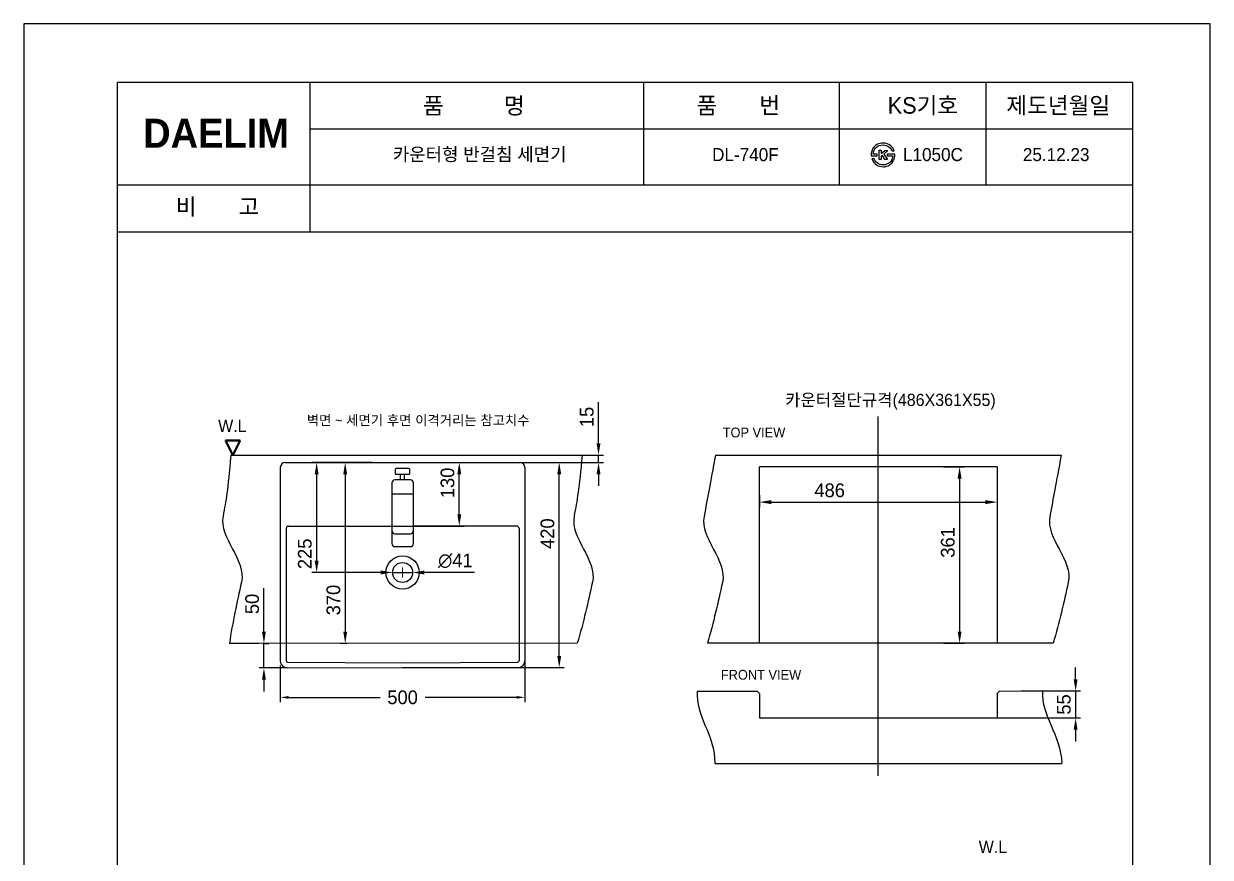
# Model space of a CAD drawing. Header units: millimetres. Extents: x 828 to 3253, y 585 to 4015.
# Drawn here: x 828 to 3253, y 2311 to 4015 of the extents above; entities that cross this region are included whole.
import ezdxf
from ezdxf.enums import TextEntityAlignment as Align
from ezdxf.lldxf.tags import DXFTag

# ---------------------------------------------------------------- set-up
doc = ezdxf.new("R2010")
doc.units = ezdxf.units.MM
doc.header["$LTSCALE"] = 0.2
for name, color, linetype in [('001', 7, 'Continuous'), ('002', 7, 'Continuous'), ('1', 2, 'CENTER'), ('3', 3, 'Continuous'), ('BU', 7, 'Continuous'), ('POINT', 7, 'Continuous'), ('TEXT', 7, 'Continuous'), ('YA', 7, 'Continuous')]:
    doc.layers.add(name, color=color, linetype=linetype)
for name, color, linetype, lineweight in [('CEN', 1, 'CENTER', 5), ('DIM', 3, 'Continuous', 15), ('LINE', 7, 'Continuous', 25), ('외형선', 4, 'Continuous', 40)]:
    doc.layers.add(name, color=color, linetype=linetype, lineweight=lineweight)
doc.styles.add('ARIAL', font='arial.ttf')
doc.styles.add('h', font='', dxfattribs={"height": 28})
doc.styles.add('스타일1', font='txt.shx', dxfattribs={"bigfont": 'ghs.shx'})
doc.styles.add('타이틀', font='H2GTRM.TTF', dxfattribs={"height": 25})
doc.styles.get('h').set_extended_font_data('Haansoft Batang')
tags = doc.linetypes.add('Amconstr', pattern=[9999, 9999, 0]).pattern_tags.tags
tags[6:7] = [DXFTag(74, 4), DXFTag(75, 0), DXFTag(340, '0'), DXFTag(46, 1.0), DXFTag(50, 0.0), DXFTag(44, 0.0), DXFTag(45, 0.0)]
tags[4:5] = [DXFTag(74, 4), DXFTag(75, 0), DXFTag(340, '0'), DXFTag(46, 1.0), DXFTag(50, 0.0), DXFTag(44, 0.0), DXFTag(45, 0.0)]
tags = doc.linetypes.add('CENTER', pattern=[50.8, 31.75, -6.35, 6.35, -6.35]).pattern_tags.tags
tags[10:11] = [DXFTag(74, 4), DXFTag(75, 0), DXFTag(340, '0'), DXFTag(46, 1.0), DXFTag(50, 0.0), DXFTag(44, 0.0), DXFTag(45, 0.0)]
tags[8:9] = [DXFTag(74, 4), DXFTag(75, 0), DXFTag(340, '0'), DXFTag(46, 1.0), DXFTag(50, 0.0), DXFTag(44, 0.0), DXFTag(45, 0.0)]
tags[6:7] = [DXFTag(74, 4), DXFTag(75, 0), DXFTag(340, '0'), DXFTag(46, 1.0), DXFTag(50, 0.0), DXFTag(44, 0.0), DXFTag(45, 0.0)]
tags[4:5] = [DXFTag(74, 4), DXFTag(75, 0), DXFTag(340, '0'), DXFTag(46, 1.0), DXFTag(50, 0.0), DXFTag(44, 0.0), DXFTag(45, 0.0)]
tags = doc.linetypes.add('PHANTOM2', pattern=[31.75, 15.875, -3.175, 3.175, -3.175, 3.175, -3.175]).pattern_tags.tags
tags[14:15] = [DXFTag(74, 4), DXFTag(75, 0), DXFTag(340, '0'), DXFTag(46, 1.0), DXFTag(50, 0.0), DXFTag(44, 0.0), DXFTag(45, 0.0)]
tags[12:13] = [DXFTag(74, 4), DXFTag(75, 0), DXFTag(340, '0'), DXFTag(46, 1.0), DXFTag(50, 0.0), DXFTag(44, 0.0), DXFTag(45, 0.0)]
tags[10:11] = [DXFTag(74, 4), DXFTag(75, 0), DXFTag(340, '0'), DXFTag(46, 1.0), DXFTag(50, 0.0), DXFTag(44, 0.0), DXFTag(45, 0.0)]
tags[8:9] = [DXFTag(74, 4), DXFTag(75, 0), DXFTag(340, '0'), DXFTag(46, 1.0), DXFTag(50, 0.0), DXFTag(44, 0.0), DXFTag(45, 0.0)]
tags[6:7] = [DXFTag(74, 4), DXFTag(75, 0), DXFTag(340, '0'), DXFTag(46, 1.0), DXFTag(50, 0.0), DXFTag(44, 0.0), DXFTag(45, 0.0)]
tags[4:5] = [DXFTag(74, 4), DXFTag(75, 0), DXFTag(340, '0'), DXFTag(46, 1.0), DXFTag(50, 0.0), DXFTag(44, 0.0), DXFTag(45, 0.0)]
doc.dimstyles.new('AM_ISO$0', dxfattribs={"dimtxt": 28, "dimasz": 24, "dimexe": 10, "dimexo": 0, "dimgap": 10, "dimtad": 1, "dimdec": 0, "dimdsep": 46, "dimtxsty": 'h', "dimcen": -5, "dimclrd": 256, "dimclre": 256, "dimclrt": 256, "dimadec": 0, "dimazin": 2, "dimtp": 0.1, "dimtm": 0.1, "dimtfac": 0.71, "dimtdec": 0, "dimtmove": 0, "dimatfit": 3, "dimfxl": 0, "dimlwd": -1, "dimlwe": -1, "dimarcsym": 0})
doc.dimstyles.new('AM_ISO$3', dxfattribs={"dimtxt": 28, "dimasz": 24, "dimexe": 10, "dimexo": 0, "dimgap": 10, "dimtad": 1, "dimdec": 0, "dimdsep": 46, "dimtxsty": 'h', "dimcen": 5, "dimclrd": 256, "dimclre": 256, "dimclrt": 256, "dimadec": 0, "dimazin": 2, "dimtp": 0.1, "dimtm": 0.1, "dimtfac": 0.71, "dimtdec": 0, "dimtmove": 0, "dimatfit": 3, "dimfxl": 0, "dimlwd": -1, "dimlwe": -1, "dimarcsym": 0})
doc.dimstyles.new('MSADIM', dxfattribs={"dimtxt": 33, "dimasz": 17, "dimexe": 10, "dimexo": 5, "dimgap": 0.09, "dimtad": 0, "dimtih": 1, "dimtoh": 1, "dimdec": 0, "dimzin": 1, "dimdsep": 46, "dimtxsty": 'ARIAL', "dimcen": 0.09, "dimadec": 0, "dimazin": 0, "dimtfac": 1, "dimtdec": 4, "dimtix": 1, "dimtmove": 0, "dimatfit": 3, "dimfxl": 0, "dimtolj": 1, "dimtzin": 1, "dimarcsym": 0})

# ---------------------------------------------------------------- blocks, each defined once
blk = doc.blocks.new('*D13')
at = {"layer": 'Defpoints', "color": 0, "linetype": 'Continuous'}
for p in [(1852.2, 2805.5), (1352.2, 2708.3), (1352.2, 2638)]:
    blk.add_point(p, dxfattribs=at)
at = {"layer": 'DIM', "color": 0, "linetype": 'Continuous', "lineweight": -2}
for p, q in [((1852.2, 2800.5), (1852.2, 2628)), ((1352.2, 2703.3), (1352.2, 2628)), ((1369.2, 2638), (1556.2, 2638)), ((1835.2, 2638), (1648.2, 2638))]:
    blk.add_line(p, q, dxfattribs=at)
at = {"layer": 'DIM', "color": 0, "linetype": 'Continuous'}
for points in [[(1369.2, 2640.8), (1369.2, 2635.2), (1352.2, 2638)], [(1835.2, 2640.8), (1835.2, 2635.2), (1852.2, 2638)]]:
    blk.add_solid(points, dxfattribs=at)
at = {"layer": 'DIM', "color": 0, "linetype": 'Continuous', "insert": (1602.2, 2638), "char_height": 28, "attachment_point": 5, "style": 'h'}
blk.add_mtext('\\A1;500', dxfattribs=at)
blk = doc.blocks.new('*D16')
at = {"layer": 'Defpoints', "color": 0}
for p in [(1318.8, 2748.3), (1318.8, 2748.3), (1366.1, 2698.3)]:
    blk.add_point(p, dxfattribs=at)
at = {"layer": 'LINE', "linetype": 'ByBlock'}
for p, q in [((1318.8, 2772.3), (1318.8, 2861.6)), ((1318.8, 2748.3), (1328.8, 2748.3)), ((1318.8, 2698.3), (1318.8, 2748.3)), ((1366.1, 2698.3), (1308.8, 2698.3)), ((1318.8, 2674.3), (1318.8, 2650.3))]:
    blk.add_line(p, q, dxfattribs=at)
at = {"layer": 'LINE'}
for points in [[(1314.8, 2772.3), (1322.8, 2772.3), (1318.8, 2748.3)], [(1314.8, 2674.3), (1322.8, 2674.3), (1318.8, 2698.3)]]:
    blk.add_solid(points, dxfattribs=at)
at = {"layer": 'LINE', "insert": (1294.8, 2829), "char_height": 28, "attachment_point": 5, "rotation": 90, "style": 'h'}
blk.add_mtext('50', dxfattribs=at)
blk = doc.blocks.new('*D17')
at = {"layer": 'Defpoints', "color": 0}
for p in [(1581.7, 2893.4), (1622.7, 2893.3)]:
    blk.add_point(p, dxfattribs=at)
at = {"layer": 'LINE', "linetype": 'ByBlock'}
for p, q in [((1557.7, 2893.4), (1533.7, 2893.5)), ((1581.7, 2893.4), (1622.7, 2893.3)), ((1749.4, 2893), (1646.7, 2893.2))]:
    blk.add_line(p, q, dxfattribs=at)
at = {"layer": 'LINE'}
for points in [[(1557.7, 2897.4), (1557.7, 2889.4), (1581.7, 2893.4)], [(1646.7, 2897.2), (1646.7, 2889.2), (1622.7, 2893.3)]]:
    blk.add_solid(points, dxfattribs=at)
at = {"layer": 'LINE', "insert": (1710.1, 2917.1), "char_height": 28, "attachment_point": 5, "rotation": 359.8822, "style": 'h'}
blk.add_mtext('∅41', dxfattribs=at)
blk = doc.blocks.new('*D19')
at = {"layer": 'Defpoints', "color": 0}
for p in [(1602.2, 3118.3), (1922.4, 3118.3), (1602.2, 2698.8)]:
    blk.add_point(p, dxfattribs=at)
at = {"layer": 'LINE', "linetype": 'ByBlock'}
for p, q in [((1602.2, 3118.3), (1932.4, 3118.3)), ((1922.4, 2722.8), (1922.4, 3094.3)), ((1602.2, 2698.8), (1932.4, 2698.8))]:
    blk.add_line(p, q, dxfattribs=at)
at = {"layer": 'LINE'}
for points in [[(1918.4, 3094.3), (1926.4, 3094.3), (1922.4, 3118.3)], [(1918.4, 2722.8), (1926.4, 2722.8), (1922.4, 2698.8)]]:
    blk.add_solid(points, dxfattribs=at)
at = {"layer": 'LINE', "insert": (1898.4, 2972.7), "char_height": 28, "attachment_point": 5, "rotation": 90, "style": 'h'}
blk.add_mtext('420', dxfattribs=at)
blk = doc.blocks.new('*D21')
at = {"layer": 'Defpoints', "color": 0}
for p in [(1418.9, 3118.3), (1718.1, 3118.3), (1418.9, 2988.3)]:
    blk.add_point(p, dxfattribs=at)
at = {"layer": 'LINE', "linetype": 'ByBlock'}
for p, q in [((1418.9, 3118.3), (1728.1, 3118.3)), ((1718.1, 3012.3), (1718.1, 3094.3)), ((1418.9, 2988.3), (1728.1, 2988.3))]:
    blk.add_line(p, q, dxfattribs=at)
at = {"layer": 'LINE'}
for points in [[(1714.1, 3094.3), (1722.1, 3094.3), (1718.1, 3118.3)], [(1714.1, 3012.3), (1722.1, 3012.3), (1718.1, 2988.3)]]:
    blk.add_solid(points, dxfattribs=at)
at = {"layer": 'LINE', "insert": (1694.1, 3076.4), "char_height": 28, "attachment_point": 5, "rotation": 90, "style": 'h'}
blk.add_mtext('130', dxfattribs=at)
blk = doc.blocks.new('*D22')
at = {"layer": 'Defpoints', "color": 0}
for p in [(1487.7, 3118.3), (1484.9, 2748.4), (1487.9, 2748.4)]:
    blk.add_point(p, dxfattribs=at)
at = {"layer": 'LINE', "linetype": 'ByBlock'}
for p, q in [((1487.7, 3118.3), (1474.9, 3118.3)), ((1484.9, 3094.3), (1484.9, 2772.4)), ((1487.9, 2748.4), (1474.9, 2748.4))]:
    blk.add_line(p, q, dxfattribs=at)
at = {"layer": 'LINE'}
for points in [[(1480.9, 3094.3), (1488.9, 3094.3), (1484.9, 3118.3)], [(1480.9, 2772.4), (1488.9, 2772.4), (1484.9, 2748.4)]]:
    blk.add_solid(points, dxfattribs=at)
at = {"layer": 'LINE', "insert": (1460.9, 2837), "char_height": 28, "attachment_point": 5, "rotation": 90, "style": 'h'}
blk.add_mtext('370', dxfattribs=at)
blk = doc.blocks.new('*D23')
at = {"layer": 'Defpoints', "color": 0}
for p in [(2866.6, 2651.1), (2866.6, 2596), (2978, 2596)]:
    blk.add_point(p, dxfattribs=at)
at = {"layer": 'LINE', "linetype": 'ByBlock'}
for p, q in [((2978, 2675.1), (2978, 2699.1)), ((2866.6, 2651.1), (2988, 2651.1)), ((2978, 2651.1), (2978, 2596)), ((2866.6, 2596), (2988, 2596)), ((2978, 2572), (2978, 2548))]:
    blk.add_line(p, q, dxfattribs=at)
at = {"layer": 'LINE'}
for points in [[(2974, 2675.1), (2982, 2675.1), (2978, 2651.1)], [(2974, 2572), (2982, 2572), (2978, 2596)]]:
    blk.add_solid(points, dxfattribs=at)
at = {"layer": 'LINE', "insert": (2954, 2623.5), "char_height": 28, "attachment_point": 5, "rotation": 90, "style": 'h'}
blk.add_mtext('55', dxfattribs=at)
blk = doc.blocks.new('*D24')
at = {"layer": 'Defpoints', "color": 0}
for p in [(2331.7, 3051.3, 9.3), (2817.7, 3051.3, 9.3), (2817.7, 3037.2)]:
    blk.add_point(p, dxfattribs=at)
at = {"layer": 'LINE', "linetype": 'ByBlock'}
for p, q in [((2331.7, 3051.3), (2331.7, 3027.2)), ((2355.7, 3037.2), (2793.7, 3037.2)), ((2817.7, 3051.3), (2817.7, 3027.2))]:
    blk.add_line(p, q, dxfattribs=at)
at = {"layer": 'LINE'}
for points in [[(2355.7, 3041.2), (2355.7, 3033.2), (2331.7, 3037.2)], [(2793.7, 3041.2), (2793.7, 3033.2), (2817.7, 3037.2)]]:
    blk.add_solid(points, dxfattribs=at)
at = {"layer": 'LINE', "insert": (2475.2, 3061.2), "char_height": 28, "attachment_point": 5, "style": 'h'}
blk.add_mtext('486', dxfattribs=at)
blk = doc.blocks.new('*D25')
at = {"layer": 'Defpoints', "color": 0}
for p in [(2707.8, 3109.4, 9.3), (2707.8, 2748.5, 9.3), (2740.8, 2748.5)]:
    blk.add_point(p, dxfattribs=at)
at = {"layer": 'LINE', "linetype": 'ByBlock'}
for p, q in [((2707.8, 3109.4), (2750.8, 3109.4)), ((2740.8, 3085.4), (2740.8, 2772.5)), ((2707.8, 2748.5), (2750.8, 2748.5))]:
    blk.add_line(p, q, dxfattribs=at)
at = {"layer": 'LINE'}
for points in [[(2736.8, 3085.4), (2744.8, 3085.4), (2740.8, 3109.4)], [(2736.8, 2772.5), (2744.8, 2772.5), (2740.8, 2748.5)]]:
    blk.add_solid(points, dxfattribs=at)
at = {"layer": 'LINE', "insert": (2716.8, 2954.8), "char_height": 28, "attachment_point": 5, "rotation": 90, "style": 'h'}
blk.add_mtext('361', dxfattribs=at)
blk = doc.blocks.new('*D27')
at = {"layer": 'Defpoints', "color": 0}
for p in [(1540.5, 3118.3), (1426.5, 2893.5), (1540.1, 2893.5)]:
    blk.add_point(p, dxfattribs=at)
at = {"layer": 'LINE', "linetype": 'ByBlock'}
for p, q in [((1540.5, 3118.3), (1416.5, 3118.3)), ((1426.5, 3094.3), (1426.5, 2917.5)), ((1540.1, 2893.5), (1416.5, 2893.5))]:
    blk.add_line(p, q, dxfattribs=at)
at = {"layer": 'LINE'}
for points in [[(1422.5, 3094.3), (1430.5, 3094.3), (1426.5, 3118.3)], [(1422.5, 2917.5), (1430.5, 2917.5), (1426.5, 2893.5)]]:
    blk.add_solid(points, dxfattribs=at)
at = {"layer": 'LINE', "insert": (1402.5, 2931.4), "char_height": 28, "attachment_point": 5, "rotation": 90, "style": 'h'}
blk.add_mtext('225', dxfattribs=at)
blk = doc.blocks.new('*D85')
at = {"layer": 'Defpoints', "color": 0}
for p in [(1932.4, 3133.3), (2002.7, 3133.3), (1932.4, 3118.3)]:
    blk.add_point(p, dxfattribs=at)
at = {"layer": 'LINE', "linetype": 'ByBlock'}
for p, q in [((2002.7, 3157.3), (2002.7, 3241.3)), ((1932.4, 3133.3), (2012.7, 3133.3)), ((2002.7, 3118.3), (2002.7, 3133.3)), ((1932.4, 3118.3), (2012.7, 3118.3)), ((2002.7, 3094.3), (2002.7, 3070.3))]:
    blk.add_line(p, q, dxfattribs=at)
at = {"layer": 'LINE'}
for points in [[(1998.7, 3157.3), (2006.7, 3157.3), (2002.7, 3133.3)], [(1998.7, 3094.3), (2006.7, 3094.3), (2002.7, 3118.3)]]:
    blk.add_solid(points, dxfattribs=at)
at = {"layer": 'LINE', "insert": (1978.7, 3211.3), "char_height": 28, "attachment_point": 5, "rotation": 90, "style": 'h'}
blk.add_mtext('15', dxfattribs=at)

msp = doc.modelspace()

# ---------------------------------------------------------------- linework, layer by layer
at = {"layer": '001', "color": 1, "linetype": 'Continuous'}
msp.add_line((2331.7, 2748.5, 9.3), (2331.7, 3109.4, 9.3), dxfattribs=at)
at = {"layer": '001', "color": 0, "linetype": 'Continuous'}
for centre, radius, start, end in [((1366.8, 2713), 14.7, 184.3548, 267.2171), ((1366.8, 2713), 2.7, 184.3548, 267.2171), ((1837.6, 2713), 2.7, 272.7829, 355.6452), ((1837.6, 2713), 14.7, 272.7829, 355.6452)]:
    msp.add_arc(centre, radius, start, end, dxfattribs=at)
at = {"layer": '002', "color": 5, "lineweight": -3}
msp.add_line((1308.5, 2748.2), (1248.2, 2748.2), dxfattribs=at)
at = {"layer": '002', "color": 6, "lineweight": -3}
for points, knots in [([(1251.2, 3133.3), (1244.7, 3059.7), (1241.3, 3041.2), (1235.2, 3008.8), (1226.6, 2962.8), (1283, 2919.2), (1272.8, 2873.5), (1263.7, 2832.5), (1254.5, 2791.4), (1248.2, 2748.3)], [0.0507572, 0.0507572, 0.0507572, 0.0507572, 0.3074757, 0.3074757, 0.3074757, 0.6718276, 0.6718276, 0.6718276, 0.9997782, 0.9997782, 0.9997782, 0.9997782]), ([(1969, 3133.3), (1963.3, 3065), (1958.8, 3040.7), (1952.8, 3008.8), (1944.2, 2962.8), (2000.6, 2919.2), (1990.4, 2873.5), (1981.3, 2832.6), (1972.1, 2791.6), (1959.4, 2748.6)], [0.0547219, 0.0547219, 0.0547219, 0.0547219, 0.3074757, 0.3074757, 0.3074757, 0.6718276, 0.6718276, 0.6718276, 0.9988906, 0.9988906, 0.9988906, 0.9988906])]:
    msp.add_open_spline(points, degree=3, knots=knots, dxfattribs=at)
at = {"layer": '002', "color": 6, "linetype": 'PHANTOM2'}
for points in [[(2241.7, 3133.3), (2230.9, 3074.5, 9.3), (2225.8, 3046.9, 9.3), (2218.5, 3008.1, 9.3), (2209.9, 2962.1, 9.3), (2266.3, 2918.6, 9.3), (2256.1, 2872.9, 9.3), (2247, 2832.1, 9.3), (2237.9, 2791.3, 9.3), (2225.3, 2748.5, 9.3)], [(2948.6, 3133.3), (2937.7, 3074.5, 9.3), (2932.6, 3046.9, 9.3), (2925.3, 3008.1, 9.3), (2916.8, 2962.1, 9.3), (2973.1, 2918.6, 9.3), (2962.9, 2872.9, 9.3), (2953.8, 2832.1, 9.3), (2944.7, 2791.3, 9.3), (2932.1, 2748.5, 9.3)]]:
    msp.add_open_spline(points, degree=3, knots=[0, 0, 0, 0, 0.3074757, 0.3074757, 0.3074757, 0.6718276, 0.6718276, 0.6718276, 0.9974625, 0.9974625, 0.9974625, 0.9974625], dxfattribs=at)
for points in [[(2204.6, 2651, 9.3), (2200.4, 2599.9, 9.3), (2240.5, 2562.6, 9.3), (2240.6, 2502.8, 9.3)], [(2910.4, 2651.2, 9.3), (2907.2, 2599.9, 9.3), (2947.3, 2562.6, 9.3), (2949.8, 2502.8, 9.3)]]:
    msp.add_open_spline(points, degree=3, dxfattribs=at)
at = {"layer": '1', "color": 2, "linetype": 'CENTER'}
msp.add_line((2574.7, 2477.3, 9.3), (2574.7, 3212.1, 9.3), dxfattribs=at)
at = {"layer": '3', "color": 6, "ltscale": 5}
msp.add_line((2204.6, 2651, 9.3), (2326.7, 2651, 9.3), dxfattribs=at)
at = {"layer": '3', "color": 1, "ltscale": 5}
for p, q in [((2326.7, 2651, 9.3), (2331.7, 2646, 9.3)), ((2331.7, 2646, 9.3), (2331.7, 2596, 9.3)), ((2822.7, 2651, 9.3), (2817.7, 2646, 9.3)), ((2817.7, 2646, 9.3), (2817.7, 2596, 9.3)), ((2817.7, 2646, 9.3), (2817.7, 2596, 9.3)), ((2331.7, 2596, 9.3), (2817.7, 2596, 9.3))]:
    msp.add_line(p, q, dxfattribs=at)
at = {"layer": '3', "color": 7, "ltscale": 5}
msp.add_line((2822.7, 2651, 9.3), (2910.4, 2651.2, 9.3), dxfattribs=at)
at = {"layer": 'BU', "color": 0, "linetype": 'Continuous'}
for p, q in [((1615.2, 3106), (1589.2, 3106)), ((1618.2, 3082.5), (1586.2, 3082.5)), ((1589.2, 3094), (1615.2, 3094)), ((1598.2, 3082.5), (1598.2, 3094)), ((1606.2, 3082.5), (1606.2, 3094)), ((1580.2, 3076.5), (1580.2, 2978.5)), ((1624.2, 2978.5), (1624.2, 3076.5)), ((1624.2, 3053.3), (1580.2, 3053.3)), ((1580.2, 2978.5), (1580.2, 2952.3)), ((1586.2, 2972.5), (1618.2, 2972.5)), ((1624.2, 2952.3), (1624.2, 2978.5)), ((1586.2, 2946.3), (1618.2, 2946.3))]:
    msp.add_line(p, q, dxfattribs=at)
for centre, radius, start, end in [((1589.2, 3104), 2, 90, 180), ((1615.2, 3104), 2, 0, 90), ((1586.2, 3076.5), 6, 90, 180), ((1589.2, 3096), 2, 180, 270), ((1615.2, 3096), 2, 270, 0), ((1618.2, 3076.5), 6, 0, 90), ((1586.2, 2978.5), 6, 180, 270), ((1618.2, 2978.5), 6, 270, 0), ((1586.2, 2952.3), 6, 180, 270), ((1618.2, 2952.3), 6, 270, 0)]:
    msp.add_arc(centre, radius, start, end, dxfattribs=at)
for points in [[(1587.2, 3104), (1587.2, 3100), (1587.2, 3096)], [(1617.2, 3096), (1617.2, 3100), (1617.2, 3104)]]:
    msp.add_open_spline(points, degree=2, dxfattribs=at)
at = {"layer": 'CEN', "color": 0}
for p, q in [((1592.2, 2893.3), (1612.2, 2893.3)), ((1602.2, 2883.3), (1602.2, 2903.3))]:
    msp.add_line(p, q, dxfattribs=at)
at = {"layer": 'LINE', "linetype": 'Amconstr'}
msp.add_line((3095.1, 727.3), (3095.1, 3895.3), dxfattribs=at)
at = {"layer": 'LINE', "color": 4}
for p, q in [((1251.2, 3133.3), (1969, 3133.3)), ((2241.7, 3133.3), (2948.6, 3133.3))]:
    msp.add_line(p, q, dxfattribs=at)
at = {"layer": 'LINE'}
for p, q in [((1352.2, 3108.3), (1352.2, 2711.9)), ((1362.2, 3118.3), (1842.2, 3118.3)), ((1852.2, 3108.3), (1852.2, 2721.9)), ((1369.2, 2988.3), (1580.2, 2988.3)), ((1835.2, 2988.3), (1624.2, 2988.3)), ((1364.2, 2983.3), (1364.1, 2712.8)), ((1840.2, 2983.3), (1840.3, 2712.8)), ((2817.7, 2596, 9.3), (2908.9, 2596, 9.3))]:
    msp.add_line(p, q, dxfattribs=at)
at = {"layer": 'LINE', "color": 1, "linetype": 'Amconstr'}
msp.add_line((2817.7, 3109.4, 9.3), (2817.7, 2748.5, 9.3), dxfattribs=at)
at = {"layer": 'LINE', "color": 6, "linetype": 'Amconstr'}
msp.add_line((2240.6, 2502.8, 9.3), (2949.8, 2502.8, 9.3), dxfattribs=at)
at = {"layer": 'LINE'}
for points in [[(1366.1, 2698.3), (1602.2, 2698.8), (1838.3, 2698.3)], [(1366.7, 2710.3), (1602.2, 2708.8), (1837.7, 2710.3)]]:
    msp.add_lwpolyline(points, dxfattribs=at)
for radius in [34, 20.5]:
    msp.add_circle((1602.2, 2893.3), radius, dxfattribs=at)
for centre, radius, start, end in [((1362.2, 3108.3), 10, 90, 179.996), ((1842.2, 3108.3), 10, 0.0042, 90), ((1369.2, 2983.3), 5, 90, 179.9943), ((1835.2, 2983.3), 5, 0.0055, 90.0002)]:
    msp.add_arc(centre, radius, start, end, dxfattribs=at)
at = {"layer": 'POINT', "color": 1}
for p, q in [((2817.7, 3109.4, 9.3), (2331.7, 3109.4, 9.3)), ((2817.7, 2748.5, 9.3), (2331.7, 2748.5, 9.3))]:
    msp.add_line(p, q, dxfattribs=at)
at = {"layer": 'POINT', "color": 6, "lineweight": -3}
msp.add_line((1959.4, 2748.6), (1248.2, 2748.3), dxfattribs=at)
at = {"layer": 'POINT', "color": 4}
msp.add_line((2932.1, 2748.5, 9.3), (2225.3, 2748.5, 9.3), dxfattribs=at)
at = {"layer": 'YA', "color": 7}
for p, q in [((3095.1, 3895.3), (1019.1, 3895.3)), ((1019.1, 2825.1), (1019.1, 3895.3)), ((1413.6, 3589.3), (1413.6, 3895.3)), ((2095.1, 3685), (2095.1, 3895)), ((2495.1, 3685), (2495.1, 3895)), ((2495.1, 3685), (2495.1, 3895)), ((2795.1, 3685), (2795.1, 3895)), ((2795.1, 3685), (2795.1, 3895)), ((3095.1, 3799.3), (1413.6, 3799.3)), ((3095.1, 3685.3), (1019.1, 3685.3)), ((3095.1, 3589.3), (1019.1, 3589.3)), ((3095.1, 3589.3), (1019.1, 3589.3)), ((1019.1, 727.3), (1019.1, 2825.1))]:
    msp.add_line(p, q, dxfattribs=at)
at = {"layer": 'YA', "color": 0}
msp.add_lwpolyline([(827.7, 584.8), (3253.2, 584.8), (3253.2, 4015.2), (827.7, 4015.2)], close=True, dxfattribs=at)
at = {"layer": 'YA', "color": 7}
msp.add_lwpolyline([(2580.8, 3749.7), (2588, 3756.3), (2593.9, 3756.3), (2585.8, 3748.8), (2593.3, 3737.6), (2588.3, 3737.6), (2582.9, 3746.1), (2580.8, 3744.3), (2580.8, 3737.6), (2576.4, 3737.6), (2576.4, 3756.5), (2580.8, 3756.5), (2580.8, 3749.7)], close=True, dxfattribs=at)
for points in [[(2560.1, 3745.2), (2560, 3748.5), (2560.3, 3751.7), (2561.2, 3754.7), (2562.2, 3757.8), (2563.6, 3760.6), (2565.6, 3763), (2567.7, 3765.5), (2570.2, 3767.5), (2573.2, 3768.9), (2576.4, 3770.4), (2580, 3771.2), (2584, 3771.2), (2590.1, 3771.1), (2595.3, 3769.4), (2599.5, 3766.1), (2603, 3763.4), (2605.6, 3759.8), (2607.4, 3755.3), (2607.4, 3755.3), (2602.7, 3755.3), (2602.7, 3755.3), (2601.8, 3758.1), (2599.8, 3760.7), (2596.9, 3763.1), (2593.2, 3766), (2589, 3767.4), (2584.4, 3767.4), (2578.8, 3767.4), (2574.1, 3765.8), (2570.4, 3762.4), (2566.6, 3759), (2564.6, 3754.4), (2564.3, 3748.7), (2564.3, 3748.7), (2572.1, 3748.7), (2572.1, 3748.7), (2572.1, 3748.7), (2572.1, 3745.2), (2572.1, 3745.2), (2572.1, 3745.2), (2560.1, 3745.2), (2560.1, 3745.2), (2560.1, 3745.2), (2560.1, 3745.2), (2560.1, 3745.2)], [(2608.5, 3748.7), (2608.6, 3745.2), (2608, 3741.8), (2606.9, 3738.6), (2605.8, 3735.5), (2604.2, 3732.7), (2602.1, 3730.4), (2600, 3728), (2597.5, 3726.2), (2594.6, 3724.9), (2591.7, 3723.5), (2588.6, 3722.8), (2585.3, 3722.8), (2579.9, 3722.8), (2575.2, 3724.1), (2571.1, 3726.7), (2566.8, 3729.4), (2563.6, 3733.4), (2561.5, 3738.7), (2561.5, 3738.7), (2565.9, 3738.7), (2565.9, 3738.7), (2567.7, 3735.2), (2569.9, 3732.5), (2572.4, 3730.6), (2576, 3727.8), (2580.3, 3726.5), (2585.3, 3726.7), (2589.7, 3726.7), (2593.7, 3728.2), (2597.3, 3731), (2601.5, 3734.5), (2603.8, 3739.2), (2604.3, 3745.2), (2604.3, 3745.2), (2593.1, 3745.2), (2593.1, 3745.2), (2593.1, 3745.2), (2593.1, 3748.7), (2593.1, 3748.7), (2593.1, 3748.7), (2608.5, 3748.7), (2608.5, 3748.7), (2608.5, 3748.7), (2608.5, 3748.7), (2608.5, 3748.7)]]:
    msp.add_open_spline(points, degree=3, knots=[0, 0, 0, 0, 1, 1, 1, 2, 2, 2, 3, 3, 3, 4, 4, 4, 5, 5, 5, 6, 6, 6, 7, 7, 7, 8, 8, 8, 9, 9, 9, 10, 10, 10, 11, 11, 11, 12, 12, 12, 13, 13, 13, 14, 14, 14, 15, 15, 15, 15], dxfattribs=at)
at = {"layer": '외형선', "linetype": 'Continuous'}
msp.add_line((1270.5, 3163.3), (1240.5, 3163.3), dxfattribs=at)
at = {"layer": '외형선', "color": 6, "linetype": 'Continuous'}
for p, q in [((1240.5, 3163.3), (1255.5, 3133.3)), ((1255.5, 3133.3), (1270.5, 3163.3))]:
    msp.add_line(p, q, dxfattribs=at)

# ---------------------------------------------------------------- texts
at = {"layer": 'DIM', "color": 0, "char_height": 33.819, "attachment_point": 1, "style": '스타일1'}
for s, insert in [('{\\fGulim|b0|i0|c129|p50;품          명}', (1644, 3864.6)), ('{\\fGulim|b0|i0|c129|p50;품       번}', (2203, 3865.1)), ('{\\fGulim|b0|i0|c129|p50;KS기호}', (2593.9, 3865.1)), ('{\\fGulim|b0|i0|c129|p50;제도년월일}', (2836.4, 3865.1)), ('{\\fGulim|b0|i0|c129|p50;비       고}', (1138.5, 3657.9))]:
    msp.add_mtext(s, dxfattribs=dict(at, insert=insert))
at = {"layer": 'DIM', "color": 0, "attachment_point": 1}
for s, insert, char_height, width, style in [('{\\fGulim|b0|i0|c129|p50;카운터형 반걸침 세면기}', (1582.2, 3761.6), 26.746, 550.695, '스타일1'), ('{\\fGulim|b0|i0|c129|p50;DL-740F}', (2234.9, 3761), 26.746, 168.306, '스타일1'), ('{\\fGulim|b0|i0|c129|p50;L1050C}', (2625.1, 3761.1), 26.746, 168.306, '스타일1'), ('{\\fGulim|b0|i0|c129|p50;25.12.23}', (2870.2, 3761.1), 26.746, 168.306, '스타일1'), ('    {\\fGulim|b0|i0|c129|p49;\\H0.59139x;벽면 ~\\fArial|b0|i0|c0|p34; \\fGulim|b0|i0|c129|p49;세면기\\fArial|b0|i0|c0|p34; \\fGulim|b0|i0|c129|p49;후면\\fArial|b0|i0|c0|p34; \\fGulim|b0|i0|c129|p49;이격거리는\\fArial|b0|i0|c0|p34; \\fGulim|b0|i0|c129|p49;참고치수}', (1354, 3214.5), 33.8187, 702.697, 'ARIAL'), ('    {\\fGulim|b0|i0|c129|p50;\\H0.59139x;TOP VIEW}', (2204.1, 3189.5), 33.819, 702.697, 'ARIAL'), ('    {\\fGulim|b0|i0|c129|p50;\\H0.59139x;FRONT VIEW}', (2200.3, 2694.2, 9.3), 33.819, 702.697, 'ARIAL')]:
    msp.add_mtext(s, dxfattribs=dict(at, insert=insert, char_height=char_height, width=width, style=style))
at = {"layer": 'TEXT', "style": '타이틀'}
msp.add_text('카운터절단규격(486X361X55)', height=25, dxfattribs=at).set_placement((2599.4, 3246.2), align=Align.MIDDLE_CENTER)
for p in [(1254.2, 3193.1), (2809, 2332.3)]:
    msp.add_text('W.L', height=25, dxfattribs=at).set_placement(p, align=Align.MIDDLE)
at = {"layer": 'YA', "color": 7, "insert": (1071.9, 3821.1), "char_height": 59.437, "width": 290.871, "attachment_point": 1, "style": 'h'}
msp.add_mtext('{\\fHYGraphic-Medium|b1|i0|c129|p18;DAELIM}', dxfattribs=at)

# ---------------------------------------------------------------- dimensions: what is measured, and where the dimension line sits
at = {"layer": 'DIM', "color": 0, "linetype": 'Continuous'}
dim = msp.add_linear_dim(base=(1352.2, 2638), p1=(1852.2, 2805.5), p2=(1352.2, 2708.3), dimstyle='MSADIM', override={"dimgap": 10, "dimtxsty": 'h'}, dxfattribs=at)
dim.commit()
dim.dimension.update_dxf_attribs({"geometry": '*D13', "text_midpoint": (1602.2, 2638), "dimtype": 160})
at = {"layer": 'LINE'}
for base, p1, p2, picture, middle in [((2002.7, 3133.3), (1932.4, 3118.3), (1932.4, 3133.3), '*D85', (2002.7, 3211.3)), ((1426.5, 2893.5), (1540.5, 3118.3), (1540.1, 2893.5), '*D27', (1426.5, 2931.4)), ((1718.1, 3118.3), (1418.9, 2988.3), (1418.9, 3118.3), '*D21', (1718.1, 3076.4)), ((1484.9, 2748.4), (1487.7, 3118.3), (1487.9, 2748.4), '*D22', (1484.9, 2837)), ((1922.3637, 3118.3245), (1602.1906, 2698.77), (1602.1906, 3118.3245), '*D19', (1922.3637, 2972.749)), ((2740.8, 2748.5), (2707.8, 3109.4, 9.3), (2707.8, 2748.5, 9.3), '*D25', (2740.8, 2954.8)), ((2978, 2596, 9.3), (2866.6, 2651.1, 9.3), (2866.6, 2596, 9.3), '*D23', (2978, 2623.5, 9.3))]:
    dim = msp.add_linear_dim(base=base, p1=p1, p2=p2, angle=90, dimstyle='AM_ISO$0', dxfattribs=at)
    dim.commit()
    dim.dimension.update_dxf_attribs({"geometry": picture, "text_midpoint": middle, "dimtype": 160})
dim = msp.add_linear_dim(base=(2817.7, 3037.2), p1=(2331.7, 3051.3, 9.3), p2=(2817.7, 3051.3, 9.3), dimstyle='AM_ISO$0', dxfattribs=at)
dim.commit()
dim.dimension.update_dxf_attribs({"geometry": '*D24', "text_midpoint": (2475.2, 3037.2), "dimtype": 160})
dim = msp.add_diameter_dim_2p(p1=(1581.7, 2893.4), p2=(1622.7, 2893.3), dimstyle='AM_ISO$3', dxfattribs=at)
dim.commit()
dim.dimension.update_dxf_attribs({"geometry": '*D17', "text_midpoint": (1710.1, 2917.1)})
dim = msp.add_linear_dim(base=(1318.8, 2748.3), p1=(1366.1, 2698.3), p2=(1318.8, 2748.3), angle=90, dimstyle='AM_ISO$0', dxfattribs=at)
dim.commit()
dim.dimension.update_dxf_attribs({"geometry": '*D16', "text_midpoint": (1294.8, 2829)})

doc.saveas('drawing.dxf')
